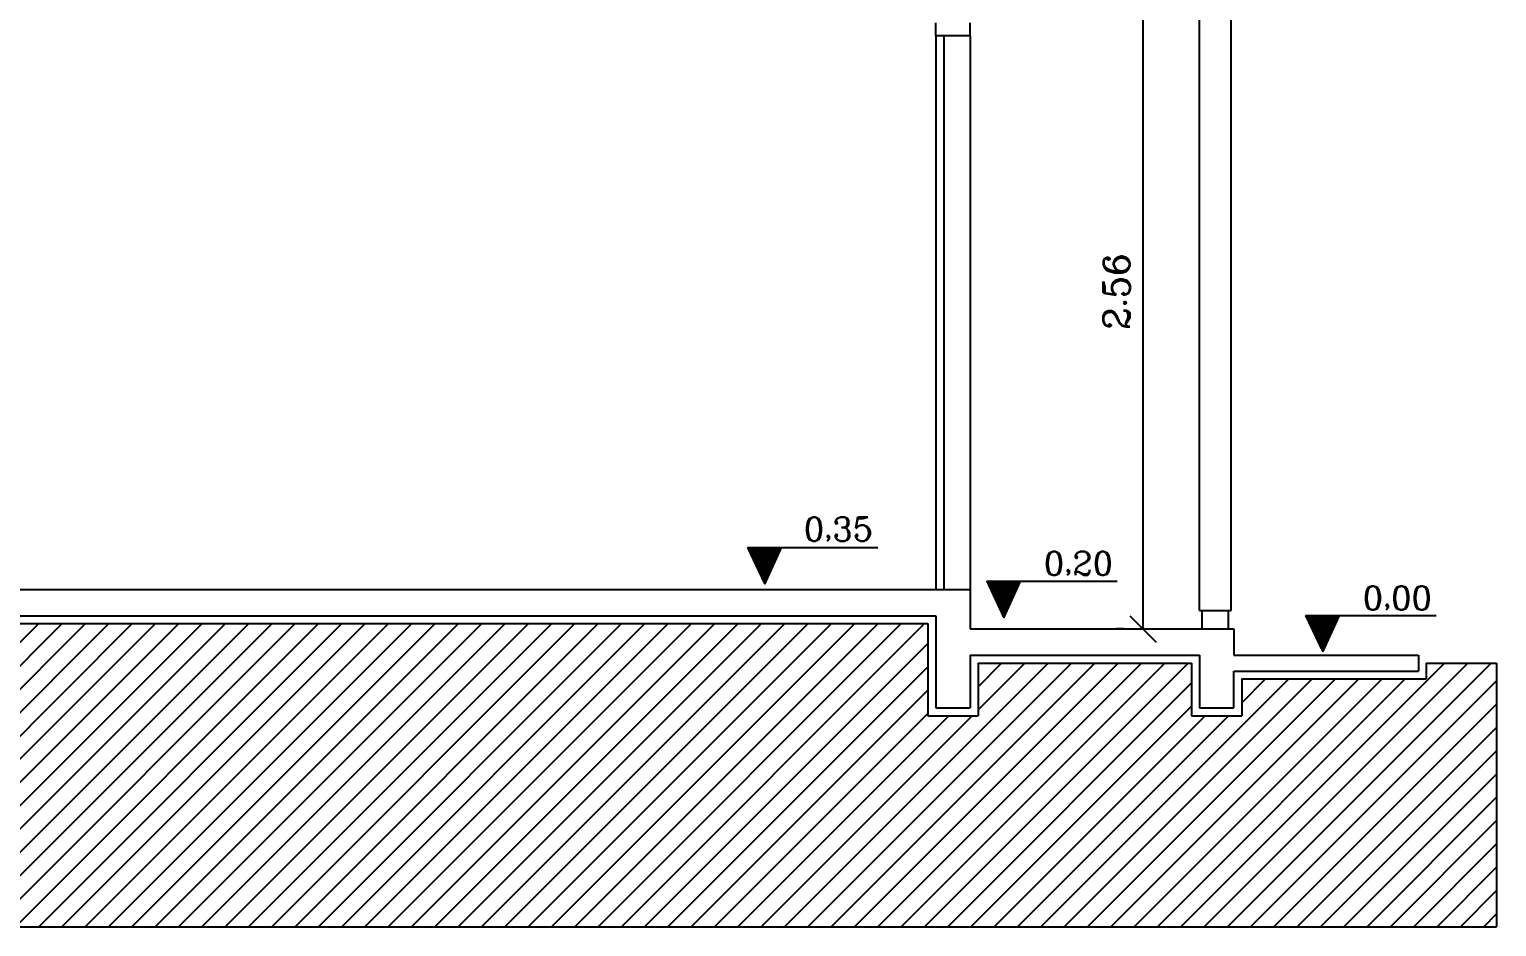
# Model space of a CAD drawing. Extents: x -36 to 60, y 199 to 483.
# Drawn here: x 0.68 to 6.24, y 198.88 to 202.28 of the extents above; entities that cross this region are included whole.
import ezdxf
from ezdxf.enums import TextEntityAlignment as Align

# ---------------------------------------------------------------- set-up
doc = ezdxf.new("R2010")
doc.units = 0
doc.header["$LTSCALE"] = 20
doc.layers.get('0').update_dxf_attribs({"linetype": 'CONTINUOUS'})
doc.layers.get('DEFPOINTS').update_dxf_attribs({"linetype": 'CONTINUOUS'})
for name, color, linetype in [('CONCRETO', 5, 'CONTINUOUS'), ('CORTETERRA', 244, 'CONTINUOUS'), ('COTAS', 30, 'CONTINUOUS'), ('MADEIRAME', 244, 'CONTINUOUS'), ('PISO', 244, 'CONTINUOUS'), ('TEXTO', 1, 'CONTINUOUS'), ('VISTAP', 244, 'CONTINUOUS')]:
    doc.layers.add(name, color=color, linetype=linetype)
doc.styles.add('ROMANC', font='romanc')
doc.dimstyles.get("Standard").update_dxf_attribs({"dimscale": 0, "dimtxt": 0.1, "dimasz": 0.05, "dimexe": 0.1, "dimexo": 0.062, "dimgap": 0.05, "dimtad": 1, "dimtoh": 1, "dimzin": 0, "dimtxsty": 'ROMANC', "dimblk1": 'DOT', "dimblk2": 'DOT', "dimsah": 1, "dimcen": 0.09, "dimclrd": 202, "dimclre": 202, "dimclrt": 244, "dimazin": 3, "dimtfac": 1, "dimtofl": 0, "dimtmove": 0, "dimatfit": 3, "dimtolj": 1, "dimtzin": 0})

# ---------------------------------------------------------------- blocks, each defined once
blk = doc.blocks.new('*X23')
at = {"color": 0}
for p, q in [((191.8346, 96.81), (191.8357, 96.8112)), ((191.8352, 96.8088), (191.8375, 96.8112)), ((191.8357, 96.8076), (191.8392, 96.8112)), ((191.8363, 96.8064), (191.841, 96.8112)), ((191.8369, 96.8052), (191.8428, 96.8112)), ((191.8374, 96.804), (191.8445, 96.8112)), ((191.838, 96.8028), (191.8463, 96.8112)), ((191.8386, 96.8016), (191.8481, 96.8112)), ((191.8391, 96.8004), (191.8498, 96.8112)), ((191.8397, 96.7992), (191.8516, 96.8112)), ((191.8403, 96.798), (191.8534, 96.8112)), ((191.8408, 96.7968), (191.8551, 96.8112)), ((191.8414, 96.7956), (191.8569, 96.8112)), ((191.842, 96.7944), (191.8587, 96.8112)), ((191.8425, 96.7932), (191.8605, 96.8112)), ((191.8431, 96.792), (191.8622, 96.8112)), ((191.8436, 96.7908), (191.864, 96.8112)), ((191.8442, 96.7896), (191.8658, 96.8112)), ((191.8448, 96.7884), (191.8675, 96.8112)), ((191.8453, 96.7872), (191.8693, 96.8112)), ((191.8459, 96.786), (191.8711, 96.8112)), ((191.8465, 96.7848), (191.8728, 96.8112)), ((191.847, 96.7836), (191.8746, 96.8112)), ((191.8476, 96.7824), (191.8764, 96.8112)), ((191.8482, 96.7812), (191.8781, 96.8112)), ((191.8487, 96.78), (191.8799, 96.8112)), ((191.8493, 96.7788), (191.8817, 96.8112)), ((191.8499, 96.7776), (191.8834, 96.8112)), ((191.8504, 96.7764), (191.8852, 96.8112)), ((191.851, 96.7752), (191.887, 96.8112)), ((191.8516, 96.774), (191.8887, 96.8112)), ((191.8521, 96.7728), (191.8905, 96.8112)), ((191.8527, 96.7716), (191.8923, 96.8112)), ((191.8533, 96.7704), (191.894, 96.8112)), ((191.8538, 96.7692), (191.8958, 96.8112)), ((191.8544, 96.768), (191.8976, 96.8112)), ((191.855, 96.7668), (191.8972, 96.809)), ((191.8555, 96.7656), (191.8957, 96.8057)), ((191.8561, 96.7644), (191.8942, 96.8025)), ((191.8567, 96.7632), (191.8927, 96.7992)), ((191.8572, 96.762), (191.8913, 96.796)), ((191.8578, 96.7608), (191.8898, 96.7928)), ((191.8584, 96.7596), (191.8883, 96.7895)), ((191.8589, 96.7584), (191.8868, 96.7863)), ((191.8595, 96.7572), (191.8853, 96.783)), ((191.8601, 96.756), (191.8839, 96.7798)), ((191.8606, 96.7548), (191.8824, 96.7765)), ((191.8612, 96.7536), (191.8809, 96.7733)), ((191.8618, 96.7524), (191.8794, 96.77)), ((191.8623, 96.7512), (191.8779, 96.7668)), ((191.8629, 96.75), (191.8765, 96.7635)), ((191.8635, 96.7488), (191.875, 96.7603)), ((191.864, 96.7476), (191.8735, 96.757)), ((191.8646, 96.7464), (191.872, 96.7538)), ((191.8652, 96.7452), (191.8705, 96.7505)), ((191.8657, 96.744), (191.8691, 96.7473)), ((191.8663, 96.7428), (191.8676, 96.744))]:
    blk.add_line(p, q, dxfattribs=at)
blk = doc.blocks.new('*X113')
at = {"color": 0, "linetype": 'CONTINUOUS'}
for p, q in [((-0.436, 198.8797), (0.714, 200.0297)), ((-0.3476, 198.8797), (0.8024, 200.0297)), ((-0.2592, 198.8797), (0.8908, 200.0297)), ((-0.1708, 198.8797), (0.9792, 200.0297)), ((-0.0825, 198.8797), (1.0675, 200.0297)), ((0.0059, 198.8797), (1.1559, 200.0297)), ((0.0943, 198.8797), (1.2443, 200.0297)), ((0.1827, 198.8797), (1.3327, 200.0297)), ((0.2711, 198.8797), (1.4211, 200.0297)), ((0.3595, 198.8797), (1.5095, 200.0297)), ((0.4479, 198.8797), (1.5979, 200.0297)), ((0.5363, 198.8797), (1.6863, 200.0297)), ((0.6247, 198.8797), (1.7747, 200.0297)), ((0.713, 198.8797), (1.863, 200.0297)), ((0.8014, 198.8797), (1.9514, 200.0297)), ((0.8898, 198.8797), (2.0398, 200.0297)), ((0.9782, 198.8797), (2.1282, 200.0297)), ((1.0666, 198.8797), (2.2166, 200.0297)), ((1.155, 198.8797), (2.305, 200.0297)), ((1.2434, 198.8797), (2.3934, 200.0297)), ((1.3318, 198.8797), (2.4818, 200.0297)), ((1.4201, 198.8797), (2.5701, 200.0297)), ((1.5085, 198.8797), (2.6585, 200.0297)), ((1.5969, 198.8797), (2.7469, 200.0297)), ((1.6853, 198.8797), (2.8353, 200.0297)), ((1.7737, 198.8797), (2.9237, 200.0297)), ((1.8621, 198.8797), (3.0121, 200.0297)), ((1.9505, 198.8797), (3.1005, 200.0297)), ((2.0389, 198.8797), (3.1889, 200.0297)), ((2.1273, 198.8797), (3.2773, 200.0297)), ((2.2156, 198.8797), (3.3656, 200.0297)), ((2.304, 198.8797), (3.454, 200.0297)), ((2.3924, 198.8797), (3.5424, 200.0297)), ((2.4808, 198.8797), (3.6308, 200.0297)), ((2.5692, 198.8797), (3.7192, 200.0297)), ((2.6576, 198.8797), (3.8076, 200.0297)), ((2.746, 198.8797), (3.896, 200.0297)), ((2.8344, 198.8797), (3.9844, 200.0297)), ((2.9228, 198.8797), (4.0728, 200.0297)), ((3.0111, 198.8797), (4.0853, 199.9539)), ((3.5415, 198.8797), (4.5415, 199.8797)), ((3.6299, 198.8797), (4.6299, 199.8797)), ((3.7182, 198.8797), (4.7182, 199.8797)), ((3.8066, 198.8797), (4.8066, 199.8797)), ((3.895, 198.8797), (4.895, 199.8797)), ((3.9834, 198.8797), (4.9834, 199.8797)), ((4.0718, 198.8797), (5.0718, 199.8797)), ((4.2753, 199.8787), (4.2763, 199.8797)), ((4.2753, 199.7904), (4.3647, 199.8797)), ((4.2753, 199.702), (4.4531, 199.8797)), ((5.0441, 198.8797), (6.0441, 199.8797)), ((5.1325, 198.8797), (6.1325, 199.8797)), ((5.2208, 198.8797), (6.2208, 199.8797)), ((3.0995, 198.8797), (4.0853, 199.8655)), ((3.1879, 198.8797), (4.0853, 199.7771)), ((4.1602, 198.8797), (5.0853, 199.8049)), ((4.5137, 198.8797), (5.4537, 199.8197)), ((4.6021, 198.8797), (5.5421, 199.8197)), ((4.6905, 198.8797), (5.6305, 199.8197)), ((4.7789, 198.8797), (5.7189, 199.8197)), ((4.8673, 198.8797), (5.8073, 199.8197)), ((4.9557, 198.8797), (5.8957, 199.8197)), ((5.2753, 199.8181), (5.277, 199.8197)), ((5.2753, 199.7297), (5.3654, 199.8197)), ((5.3092, 198.8797), (6.2421, 199.8126)), ((4.2486, 198.8797), (5.0853, 199.7165)), ((5.3976, 198.8797), (6.2421, 199.7242)), ((3.2763, 198.8797), (4.0853, 199.6887)), ((3.3647, 198.8797), (4.1647, 199.6797)), ((3.4531, 198.8797), (4.2531, 199.6797)), ((4.337, 198.8797), (5.137, 199.6797)), ((4.4254, 198.8797), (5.2254, 199.6797)), ((5.486, 198.8797), (6.2421, 199.6358)), ((5.5744, 198.8797), (6.2421, 199.5474)), ((5.6628, 198.8797), (6.2421, 199.459)), ((5.7512, 198.8797), (6.2421, 199.3706)), ((5.8396, 198.8797), (6.2421, 199.2823)), ((5.928, 198.8797), (6.2421, 199.1939)), ((6.0163, 198.8797), (6.2421, 199.1055)), ((6.1047, 198.8797), (6.2421, 199.0171)), ((6.1931, 198.8797), (6.2421, 198.9287))]:
    blk.add_line(p, q, dxfattribs=at)
blk = doc.blocks.new('_OBLIQUE')
at = {"color": 0, "linetype": 'BYBLOCK'}
blk.add_line((-0.5, -0.5), (0.5, 0.5), dxfattribs=at)
blk = doc.blocks.new('*D121')
at = {"color": 30, "linetype": 'BYBLOCK'}
for p, q in [((4.8153, 202.5697), (4.8011, 202.5697)), ((4.9011, 200.0097), (4.9011, 202.5697)), ((4.8253, 200.0097), (4.8011, 200.0097))]:
    blk.add_line(p, q, dxfattribs=at)
at = {"layer": 'DEFPOINTS', "color": 0, "linetype": 'BYBLOCK'}
for p in [(4.9011, 202.5697), (5.1153, 202.5697), (5.1253, 200.0097)]:
    blk.add_point(p, dxfattribs=at)
at = {"color": 30, "linetype": 'BYBLOCK', "xscale": 0.1, "yscale": 0.1, "zscale": 0.1}
for p, rotation in [((4.9011, 202.5697), 90), ((4.9011, 200.0097), 270)]:
    blk.add_blockref('_OBLIQUE', p, dxfattribs=dict(at, rotation=rotation))
at = {"color": 244, "linetype": 'BYBLOCK', "insert": (4.8011, 201.2897), "char_height": 0.1, "attachment_point": 5, "rotation": 90, "style": 'ROMANC'}
blk.add_mtext('\\A1;2.56', dxfattribs=at)

msp = doc.modelspace()

# ---------------------------------------------------------------- linework, layer by layer
at = {"layer": 'CONCRETO', "color": 5, "linetype": 'CONTINUOUS'}
for p, q in [((4.1153, 202.2597), (4.1153, 202.3097)), ((4.2453, 202.2597), (4.2453, 202.3097)), ((4.2453, 202.2597), (4.1153, 202.2597)), ((-4.2047, 200.1597), (4.2453, 200.1597)), ((4.2453, 200.1597), (4.2453, 200.0097)), ((0.1653, 200.0597), (4.1153, 200.0597)), ((4.1153, 200.0597), (4.1153, 199.7097)), ((4.2453, 200.0097), (5.2453, 200.0097)), ((5.2453, 200.0097), (5.2453, 199.9097)), ((4.2453, 199.9097), (4.9453, 199.9097)), ((4.2453, 199.9097), (4.2453, 199.7097)), ((4.2453, 199.9097), (5.1153, 199.9097)), ((5.1153, 199.9097), (5.1153, 199.7097)), ((5.2453, 199.9097), (5.9453, 199.9097)), ((5.9453, 199.9097), (5.9453, 199.8497)), ((5.2453, 199.8497), (5.9453, 199.8497)), ((4.1153, 199.7097), (4.2453, 199.7097)), ((5.1153, 199.7097), (5.2453, 199.7097))]:
    msp.add_line(p, q, dxfattribs=at)
at = {"layer": 'CONCRETO', "color": 30, "linetype": 'CONTINUOUS'}
for p, q in [((5.1253, 200.0097), (5.1253, 200.0797)), ((5.2253, 200.0097), (5.2253, 200.0797))]:
    msp.add_line(p, q, dxfattribs=at)
at = {"layer": 'CORTETERRA', "color": 244, "linetype": 'CONTINUOUS'}
for p, q in [((0.1953, 200.0297), (4.0853, 200.0297)), ((4.0853, 200.0297), (4.0853, 199.6797)), ((4.2753, 199.8797), (4.2753, 199.6797)), ((4.2753, 199.8797), (5.0853, 199.8797)), ((5.0853, 199.8797), (5.0853, 199.6797)), ((5.9753, 199.8797), (6.2421, 199.8797)), ((5.9753, 199.8797), (5.9753, 199.8197)), ((6.2421, 199.8797), (6.2421, 198.8797)), ((5.2753, 199.8197), (5.2753, 199.6797)), ((5.2753, 199.8197), (5.9753, 199.8197)), ((4.0853, 199.6797), (4.2753, 199.6797)), ((5.0853, 199.6797), (5.2753, 199.6797)), ((-5.2047, 198.8797), (6.2421, 198.8797))]:
    msp.add_line(p, q, dxfattribs=at)
at = {"layer": 'MADEIRAME', "color": 244, "linetype": 'CONTINUOUS'}
msp.add_line((5.1153, 200.0797), (5.2353, 200.0798), dxfattribs=at)
at = {"layer": 'PISO', "color": 5, "linetype": 'CONTINUOUS'}
msp.add_line((5.2453, 199.7097), (5.2453, 199.8497), dxfattribs=at)
at = {"layer": 'TEXTO', "color": 1}
for p, q in [((3.4012, 200.3181), (3.8957, 200.3181)), ((3.4012, 200.3181), (3.4664, 200.1798)), ((3.4664, 200.1798), (3.5296, 200.3186)), ((4.3081, 200.1903), (4.3733, 200.052)), ((4.3081, 200.1903), (4.8026, 200.1903)), ((4.3733, 200.052), (4.4365, 200.1908)), ((5.5177, 200.0604), (5.5829, 199.922)), ((5.5177, 200.0604), (6.0122, 200.0604)), ((5.5829, 199.922), (5.6461, 200.0609))]:
    msp.add_line(p, q, dxfattribs=at)
at = {"layer": 'VISTAP', "color": 244, "linetype": 'CONTINUOUS'}
for p, q in [((5.1153, 200.0797), (5.1153, 202.5697)), ((5.2353, 200.0798), (5.2353, 202.5697))]:
    msp.add_line(p, q, dxfattribs=at)
at = {"layer": 'VISTAP', "color": 1, "linetype": 'CONTINUOUS'}
for p, q in [((4.1153, 202.2597), (4.1153, 200.1597)), ((4.1453, 202.2597), (4.1453, 200.1597))]:
    msp.add_line(p, q, dxfattribs=at)
at = {"layer": 'VISTAP', "linetype": 'CONTINUOUS'}
msp.add_line((4.2453, 202.2597), (4.2453, 200.1597), dxfattribs=at)

# ---------------------------------------------------------------- block references
at = {"layer": 'CORTETERRA', "color": 244, "linetype": 'CONTINUOUS'}
msp.add_blockref('*X113', (0, 0), dxfattribs=at)
at = {"layer": 'TEXTO', "color": 1, "xscale": 2, "yscale": 2, "zscale": 2}
for p in [(-380.2669, 6.6958), (-379.36, 6.568), (-378.1504, 6.438)]:
    msp.add_blockref('*X23', p, dxfattribs=at)

# ---------------------------------------------------------------- texts
at = {"layer": 'COTAS', "color": 244, "linetype": 'CONTINUOUS', "style": 'ROMANC'}
msp.add_text('0,00', height=0.09, dxfattribs=at).set_placement((5.8653, 200.1269), align=Align.MIDDLE)
at = {"layer": 'TEXTO', "color": 244, "linetype": 'CONTINUOUS', "style": 'ROMANC'}
for s, p in [('0,35', (3.7461, 200.3881)), ('0,20', (4.6561, 200.2579))]:
    msp.add_text(s, height=0.09, dxfattribs=at).set_placement(p, align=Align.MIDDLE)

# ---------------------------------------------------------------- dimensions: what is measured, and where the dimension line sits
at = {"layer": 'MADEIRAME', "color": 244, "linetype": 'CONTINUOUS'}
dim = msp.add_linear_dim(base=(4.9011, 202.5697), p1=(5.1253, 200.0097), p2=(5.1153, 202.5697), angle=90, dimstyle='STANDARD', override={"dimtxt": 0.1, "dimasz": 0.1, "dimexo": 0.3, "dimtoh": 0, "dimblk1": 'OBLIQUE', "dimblk2": 'OBLIQUE', "dimclrd": 30, "dimclre": 30, "dimclrt": 244}, dxfattribs=at)
dim.commit()
dim.dimension.update_dxf_attribs({"geometry": '*D121', "text_midpoint": (4.8011, 201.2897)})

doc.saveas('drawing.dxf')
